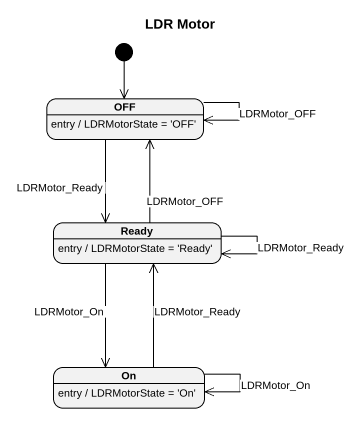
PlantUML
@startuml
title LDR Motor
hide empty description
state OFF
OFF : entry / LDRMotorState = 'OFF'
state Ready
Ready : entry / LDRMotorState = 'Ready'
state "On" as On_
On_ : entry / LDRMotorState = 'On'
[*] --> OFF
OFF --> OFF : LDRMotor_OFF
OFF --> Ready : LDRMotor_Ready
Ready -up-> OFF : LDRMotor_OFF
Ready --> Ready : LDRMotor_Ready
Ready --> On_ : LDRMotor_On
On_ -up-> Ready : LDRMotor_Ready
On_ --> On_ : LDRMotor_On
@enduml
